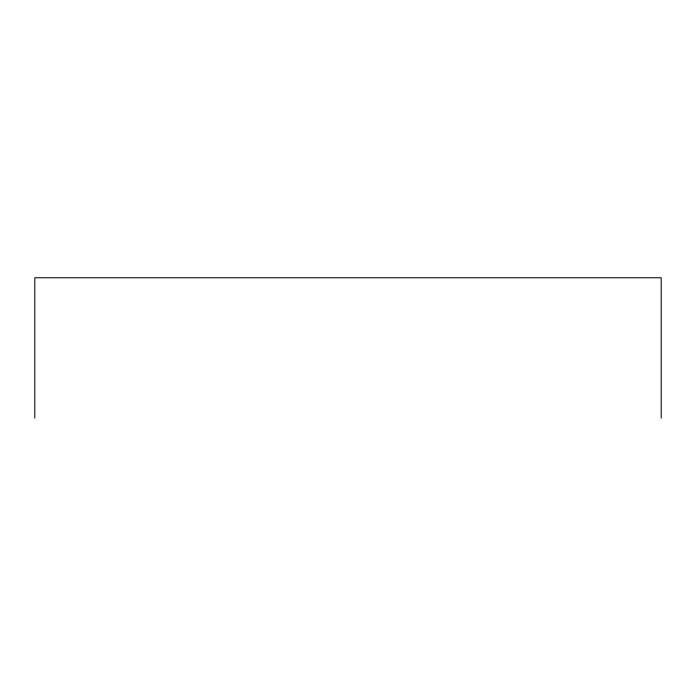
<?xml version="1.0" encoding="UTF-8"?>
<svg xmlns="http://www.w3.org/2000/svg" width="696" height="696" viewBox="0 0 696 696"><rect width="100%" height="100%" fill="white"/><g stroke="black" fill="none" stroke-linecap="round" stroke-linejoin="round"><path stroke-width="1.04" d="M661.2 418.226L661.2 277.774L34.8 277.774L34.8 418.226"/></g></svg>
